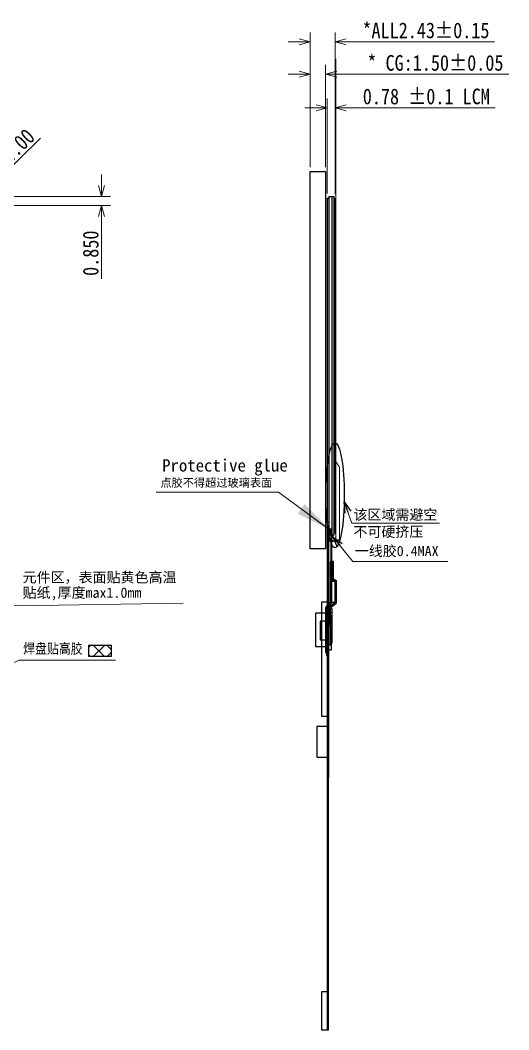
# Model space of a CAD drawing. Header units: millimetres. Extents: x 2678 to 7528, y -1679 to -1155.
# Drawn here: x 3670 to 3717.7, y -1321.3 to -1222.9 of the extents above; entities that cross this region are included whole.
import ezdxf

# ---------------------------------------------------------------- set-up
doc = ezdxf.new("R2010")
doc.units = ezdxf.units.MM
doc.linetypes.add('CENTER', pattern=[50.8, 31.75, -6.35, 6.35, -6.35])
for name, color, linetype in [('_56802', 7, 'Continuous'), ('COVER LENS', 6, 'Continuous'), ('EMI', 8, 'Continuous')]:
    doc.layers.add(name, color=color, linetype=linetype)
doc.layers.add('AM_8', color=1, linetype='Continuous', lineweight=25)
doc.layers.add('Dim', color=3, linetype='Continuous', lineweight=13)
doc.styles.add('CCN-1', font='', dxfattribs={"width": 0.85})
doc.styles.get("Standard").update_dxf_attribs({"font": 'arial.ttf'})
doc.styles.add('汉字', font='')
doc.styles.get('CCN-1').set_extended_font_data('SimSun')
doc.styles.get('汉字').set_extended_font_data('SimSun')
doc.dimstyles.new('AM_ISO$7', dxfattribs={"dimtxt": 2, "dimasz": 3.5, "dimexe": 1, "dimexo": 1, "dimgap": 1.5, "dimtad": 1, "dimdsep": 46, "dimtxsty": 'Standard', "dimcen": 0, "dimclrd": 256, "dimclre": 256, "dimclrt": 2, "dimadec": 0, "dimazin": 2, "dimtp": 0.1, "dimtm": 0.1, "dimtfac": 0.71, "dimtmove": 0, "dimatfit": 3, "dimfxl": 1, "dimlwd": -1, "dimlwe": -1, "dimarcsym": 1})
doc.dimstyles.new('DIM-CCN', dxfattribs={"dimscale": 0.9, "dimtxt": 1.7, "dimasz": 1.2, "dimexe": 1.5, "dimexo": 0.5, "dimgap": 0.3, "dimtad": 1, "dimzin": 0, "dimdsep": 46, "dimtxsty": 'CCN-1', "dimblk": 'OPEN30', "dimcen": 0.05, "dimclrd": 256, "dimclre": 256, "dimclrt": 7, "dimadec": 0, "dimazin": 0, "dimtfac": 1, "dimtofl": 0, "dimtmove": 0, "dimatfit": 3, "dimldrblk": 'OPEN30', "dimfxl": 1, "dimtolj": 1, "dimtzin": 0, "dimlwd": -1, "dimlwe": -1, "dimarcsym": 0})

# ---------------------------------------------------------------- blocks, each defined once
blk = doc.blocks.new('_Open30')
at = {"color": 0, "linetype": 'ByBlock', "lineweight": -2}
for p, q in [((-1, 0.268), (0, 0)), ((0, 0), (-1, -0.268)), ((0, 0), (-1, 0))]:
    blk.add_line(p, q, dxfattribs=at)
blk = doc.blocks.new('*D150')
at = {"layer": 'Defpoints', "color": 0}
for p in [(3700.754, -1231.398), (3699.97, -1240.214), (3700.754, -1240.264)]:
    blk.add_point(p, dxfattribs=at)
at = {"layer": 'Dim'}
for p, q in [((3699.97, -1239.764), (3699.97, -1230.498)), ((3700.754, -1239.814), (3700.754, -1230.498)), ((3698.89, -1231.398), (3697.81, -1231.398)), ((3701.834, -1231.398), (3716.364, -1231.398))]:
    blk.add_line(p, q, dxfattribs=at)
at = {"layer": 'Dim', "xscale": 1.08, "yscale": 1.08, "zscale": 1.08}
blk.add_blockref('_Open30', (3699.97, -1231.398), dxfattribs=at)
at = {"layer": 'Dim', "xscale": 1.08, "yscale": 1.08, "zscale": 1.08, "rotation": 180}
blk.add_blockref('_Open30', (3700.754, -1231.398), dxfattribs=at)
at = {"layer": 'Dim', "color": 7, "insert": (3709.639, -1230.303), "char_height": 1.53, "attachment_point": 5, "style": 'CCN-1'}
blk.add_mtext('0.78 %%P0.1 LCM', dxfattribs=at)
blk = doc.blocks.new('*D151')
at = {"layer": 'Defpoints', "color": 0}
for p in [(3661.983, -1240.064), (3661.983, -1240.914), (3677.963, -1240.914)]:
    blk.add_point(p, dxfattribs=at)
at = {"layer": 'Dim'}
for p, q in [((3677.963, -1238.984), (3677.963, -1237.904)), ((3662.433, -1240.064), (3678.863, -1240.064)), ((3662.433, -1240.914), (3678.863, -1240.914)), ((3677.963, -1241.994), (3677.963, -1248.082))]:
    blk.add_line(p, q, dxfattribs=at)
at = {"layer": 'Dim', "xscale": 1.08, "yscale": 1.08, "zscale": 1.08}
for p, rotation in [((3677.963, -1240.064), 270), ((3677.963, -1240.914), 90)]:
    blk.add_blockref('_Open30', p, dxfattribs=dict(at, rotation=rotation))
at = {"layer": 'Dim', "color": 7, "insert": (3676.928, -1245.578), "char_height": 1.53, "attachment_point": 5, "rotation": 90, "style": 'CCN-1'}
blk.add_mtext('\\A1;0.850', dxfattribs=at)
blk = doc.blocks.new('*D160')
at = {"layer": 'Defpoints', "color": 0}
for p in [(3698.32, -1224.955), (3698.32, -1237.623), (3700.754, -1239.364)]:
    blk.add_point(p, dxfattribs=at)
at = {"layer": 'Dim'}
for p, q in [((3698.32, -1237.173), (3698.32, -1224.055)), ((3700.754, -1238.914), (3700.754, -1224.055)), ((3697.24, -1224.955), (3696.16, -1224.955)), ((3701.834, -1224.955), (3716.291, -1224.955))]:
    blk.add_line(p, q, dxfattribs=at)
at = {"layer": 'Dim', "xscale": 1.08, "yscale": 1.08, "zscale": 1.08}
blk.add_blockref('_Open30', (3698.32, -1224.955), dxfattribs=at)
at = {"layer": 'Dim', "xscale": 1.08, "yscale": 1.08, "zscale": 1.08, "rotation": 180}
blk.add_blockref('_Open30', (3700.754, -1224.955), dxfattribs=at)
at = {"layer": 'Dim', "color": 7, "insert": (3709.603, -1223.86), "char_height": 1.53, "attachment_point": 5, "style": 'CCN-1'}
blk.add_mtext('{\\fSimSun|b0|i0|c134|p2;\\W0.85;\\C7;*ALL2.43%%P0.15}', dxfattribs=at)
blk = doc.blocks.new('*D161')
at = {"layer": 'Defpoints', "color": 0}
for p in [(3698.32, -1228.125), (3698.32, -1237.623), (3699.82, -1237.623)]:
    blk.add_point(p, dxfattribs=at)
at = {"layer": 'Dim'}
for p, q in [((3698.32, -1237.173), (3698.32, -1227.225)), ((3699.82, -1237.173), (3699.82, -1227.225)), ((3697.24, -1228.125), (3696.16, -1228.125)), ((3700.9, -1228.125), (3717.682, -1228.125))]:
    blk.add_line(p, q, dxfattribs=at)
at = {"layer": 'Dim', "xscale": 1.08, "yscale": 1.08, "zscale": 1.08}
blk.add_blockref('_Open30', (3698.32, -1228.125), dxfattribs=at)
at = {"layer": 'Dim', "xscale": 1.08, "yscale": 1.08, "zscale": 1.08, "rotation": 180}
blk.add_blockref('_Open30', (3699.82, -1228.125), dxfattribs=at)
at = {"layer": 'Dim', "color": 7, "insert": (3710.528, -1227.03), "char_height": 1.53, "attachment_point": 5, "style": 'CCN-1'}
blk.add_mtext('{\\C1;*} CG:1.50%%P0.05', dxfattribs=at)
blk = doc.blocks.new('*D175')
at = {"layer": 'Defpoints', "color": 0}
for p in [(3666.886, -1239.417), (3664.036, -1242.223)]:
    blk.add_point(p, dxfattribs=at)
at = {"layer": 'Dim'}
for p, q in [((3672.014, -1234.367), (3667.656, -1238.659)), ((3663.991, -1242.223), (3664.081, -1242.223)), ((3664.036, -1242.268), (3664.036, -1242.178))]:
    blk.add_line(p, q, dxfattribs=at)
at = {"layer": 'Dim', "xscale": 1.08, "yscale": 1.08, "zscale": 1.08, "rotation": 224.5602426762837}
blk.add_blockref('_Open30', (3666.886, -1239.417), dxfattribs=at)
at = {"layer": 'Dim', "color": 7, "insert": (3669.494, -1235.396), "char_height": 1.53, "attachment_point": 5, "rotation": 44.56024, "style": 'CCN-1'}
blk.add_mtext('\\A1;R4.00', dxfattribs=at)

msp = doc.modelspace()

# ---------------------------------------------------------------- hatches: boundary and pattern name
at = {"layer": 'AM_8'}
h = msp.add_hatch(dxfattribs=at)
h.set_pattern_fill('ANSI37', color=2, scale=0.3, style=0)
h.set_pattern_definition([(45, (491.9721, -411.4842), (-0.6735192, 0.6735192), []), (135, (491.9721, -411.4842), (-0.6735192, -0.6735192), [])])
h.paths.add_polyline_path([(3678.9525, -1284.8748), (3678.9525, -1283.8321), (3676.7139, -1283.8321), (3676.7139, -1284.8748)])
at = {"layer": 'EMI'}
h = msp.add_hatch(color=5, dxfattribs=at)
h.dxf.hatch_style = 1
h.paths.add_polyline_path([(3700.4236, -1272.466), (3700.1484, -1272.466), (3700.1484, -1273.0475), (3700.1485, -1273.0478), (3700.1485, -1273.0481), (3700.1486, -1273.0484), (3700.1486, -1273.0487), (3700.1487, -1273.049), (3700.1488, -1273.0493), (3700.1488, -1273.0496), (3700.1489, -1273.0499), (3700.1489, -1273.0502), (3700.149, -1273.0504), (3700.1491, -1273.0507), (3700.1491, -1273.051), (3700.1492, -1273.0513), (3700.1492, -1273.0516), (3700.1493, -1273.0519), (3700.1494, -1273.0522), (3700.1494, -1273.0525), (3700.1495, -1273.0528), (3700.1495, -1273.0531), (3700.1496, -1273.0533), (3700.1496, -1273.0536), (3700.1497, -1273.0539), (3700.1498, -1273.0542), (3700.1498, -1273.0545), (3700.1499, -1273.0548), (3700.1499, -1273.0551), (3700.15, -1273.0554), (3700.1501, -1273.0557), (3700.1501, -1273.0559), (3700.1502, -1273.0562), (3700.1502, -1273.0565), (3700.1503, -1273.0568), (3700.1504, -1273.0571), (3700.1504, -1273.0574), (3700.1505, -1273.0577), (3700.1505, -1273.058), (3700.1506, -1273.0583), (3700.1506, -1273.0585), (3700.1507, -1273.0588), (3700.1508, -1273.0591), (3700.1508, -1273.0594), (3700.1509, -1273.0597), (3700.1509, -1273.06), (3700.151, -1273.0603), (3700.1511, -1273.0606), (3700.1511, -1273.0609), (3700.1512, -1273.0611), (3700.1512, -1273.0614), (3700.1513, -1273.0617), (3700.1514, -1273.062), (3700.1514, -1273.0623), (3700.1515, -1273.0626), (3700.1515, -1273.0629), (3700.1516, -1273.0632), (3700.1516, -1273.0634), (3700.1517, -1273.0637), (3700.1518, -1273.064), (3700.1518, -1273.0643), (3700.1519, -1273.0646), (3700.1519, -1273.0649), (3700.152, -1273.0652), (3700.1521, -1273.0655), (3700.1521, -1273.0658), (3700.1522, -1273.066), (3700.3436, -1273.066), (3700.3436, -1272.616), (3700.4236, -1272.616)])
h = msp.add_hatch(color=5, dxfattribs=at)
h.dxf.hatch_style = 1
h.paths.add_polyline_path([(3700.4236, -1273.5667), (3700.6236, -1273.0667), (3700.4236, -1273.0667)])

# ---------------------------------------------------------------- linework, layer by layer
at = {"color": 4}
for p, q in [((3699.9696, -1240.214), (3699.9696, -1271.816)), ((3699.9696, -1240.214), (3700.1236, -1240.214)), ((3699.9696, -1271.816), (3700.1236, -1271.816))]:
    msp.add_line(p, q, dxfattribs=at)
for p, q in [((3700.1236, -1240.064), (3700.1236, -1272.466)), ((3700.1236, -1240.064), (3700.6236, -1240.064)), ((3700.4236, -1240.064), (3700.4236, -1273.066)), ((3700.6236, -1240.064), (3700.6236, -1273.066)), ((3700.1236, -1272.466), (3700.4236, -1272.466)), ((3700.6236, -1273.066), (3700.4236, -1273.066)), ((3700.6236, -1273.066), (3700.4236, -1273.066)), ((3700.4236, -1277.566), (3700.7236, -1277.566)), ((3700.7236, -1277.566), (3700.7236, -1279.626)), ((3700.7236, -1279.626), (3700.4236, -1279.626))]:
    msp.add_line(p, q)
at = {"color": 11}
for p, q in [((3700.7536, -1240.264), (3700.6236, -1240.264)), ((3700.7536, -1240.264), (3700.7536, -1272.866)), ((3700.7536, -1272.866), (3700.6236, -1272.866)), ((3700.7536, -1272.866), (3700.6236, -1272.866)), ((3699.9736, -1279.6054), (3699.4236, -1279.6054)), ((3699.4236, -1279.6054), (3699.4236, -1290.7177)), ((3699.9736, -1279.6054), (3699.4736, -1279.6054)), ((3699.4236, -1290.7177), (3699.9736, -1290.7177)), ((3699.9736, -1317.606), (3699.4236, -1317.606)), ((3699.4236, -1317.606), (3699.4236, -1321.306)), ((3699.4236, -1321.306), (3700.0941, -1321.3064))]:
    msp.add_line(p, q, dxfattribs=at)
at = {"color": 0}
for p, q in [((3700.1236, -1272.166), (3699.9736, -1272.166)), ((3699.9736, -1272.166), (3699.9736, -1321.3064)), ((3700.0941, -1321.3064), (3700.1236, -1272.166)), ((3699.9736, -1281.4676), (3699.3036, -1281.4676)), ((3699.3036, -1281.4676), (3699.3036, -1283.2941)), ((3699.3036, -1283.2941), (3699.9736, -1283.2941))]:
    msp.add_line(p, q, dxfattribs=at)
at = {"color": 140}
for p, q in [((3700.4236, -1272.866), (3700.3436, -1272.866)), ((3700.3436, -1272.866), (3700.3436, -1279.6338)), ((3700.4236, -1279.6641), (3700.4236, -1272.866)), ((3700.3436, -1279.6338), (3700.1236, -1279.8832)), ((3700.4236, -1279.6641), (3700.1236, -1280.0041)), ((3699.9736, -1280.0532), (3699.8936, -1280.1438)), ((3699.8936, -1280.1438), (3699.8936, -1284.816)), ((3699.8936, -1284.816), (3699.9736, -1284.816))]:
    msp.add_line(p, q, dxfattribs=at)
at = {"color": 40}
for p, q in [((3700.3436, -1275.666), (3700.2736, -1275.666)), ((3700.2736, -1275.666), (3700.2736, -1279.6074)), ((3700.2736, -1279.6074), (3700.1236, -1279.7774)), ((3699.9736, -1279.9474), (3699.8236, -1280.1174)), ((3699.8236, -1280.1174), (3699.8236, -1284.516)), ((3699.8236, -1284.516), (3699.8936, -1284.516))]:
    msp.add_line(p, q, dxfattribs=at)
at = {"color": 11, "linetype": 'CENTER', "ltscale": 10}
for p, q in [((3700.4236, -1275.616), (3700.4736, -1275.616)), ((3700.4736, -1275.616), (3700.4736, -1277.3571)), ((3700.4236, -1277.3853), (3700.7236, -1277.566)), ((3700.4736, -1277.3571), (3700.7736, -1277.5377)), ((3700.7736, -1277.5377), (3700.7736, -1279.6509)), ((3700.1236, -1280.0797), (3700.7236, -1279.626)), ((3700.1736, -1280.1045), (3700.7736, -1279.6509)), ((3700.1736, -1281.866), (3700.1736, -1280.1045)), ((3700.1236, -1281.866), (3700.1736, -1281.866))]:
    msp.add_line(p, q, dxfattribs=at)
at = {"color": 3}
for p, q in [((3700.4736, -1275.616), (3700.5536, -1275.616)), ((3700.5536, -1275.616), (3700.5536, -1277.3119)), ((3700.5536, -1277.3119), (3700.8536, -1277.4925)), ((3700.8536, -1277.4925), (3700.8536, -1279.6907)), ((3700.2536, -1280.1443), (3700.8536, -1279.6907)), ((3699.8236, -1280.6853), (3698.8236, -1280.6853)), ((3698.8236, -1280.6853), (3698.8236, -1283.926)), ((3700.2536, -1281.366), (3700.2536, -1280.1443)), ((3700.2736, -1280.2154), (3700.4236, -1280.2154)), ((3700.4236, -1280.2154), (3700.4236, -1283.6054)), ((3700.2536, -1281.366), (3700.1736, -1281.366)), ((3700.4236, -1283.6054), (3700.2736, -1283.6054)), ((3698.8236, -1283.926), (3699.8236, -1283.926)), ((3699.9736, -1291.726), (3698.9736, -1291.726)), ((3698.9736, -1291.726), (3698.9736, -1294.726)), ((3698.9736, -1294.726), (3699.9736, -1294.726))]:
    msp.add_line(p, q, dxfattribs=at)
at = {"color": 5}
for p, q in [((3700.1236, -1280.0154), (3700.2736, -1280.0154)), ((3700.2736, -1280.0154), (3700.2736, -1283.8054)), ((3700.1236, -1280.921), (3700.3736, -1280.921)), ((3700.3736, -1280.921), (3700.3736, -1284.271)), ((3700.2736, -1283.8054), (3700.1236, -1283.8054)), ((3700.3736, -1284.271), (3700.1236, -1284.271))]:
    msp.add_line(p, q, dxfattribs=at)
at = {"color": 1}
msp.add_line((3700.1236, -1280.6265), (3700.3736, -1280.6265), dxfattribs=at)
msp.add_ellipse((3700.7405, -1269.1834), major_axis=(0, -5.1207), ratio=0.1762242, dxfattribs=at)
at = {"layer": '_56802', "color": 6, "const_width": 0.1}
msp.add_lwpolyline([(3700.3886, -1272.606), (3700.3886, -1273.406, 0.7369759), (3701.1756, -1273.406), (3701.1756, -1266.4374), (3700.8221, -1265.9032), (3700.8221, -1226.634)], format="xyb", dxfattribs=at)
at = {"layer": 'AM_8', "color": 2}
msp.add_lwpolyline([(3678.9525, -1284.8748), (3678.9525, -1283.8321), (3676.7139, -1283.8321), (3676.7139, -1284.8748)], close=True, dxfattribs=at)
at = {"layer": 'COVER LENS', "color": 7, "linetype": 'Continuous'}
msp.add_lwpolyline([(3699.8196, -1274.4068), (3698.3196, -1274.4068), (3698.3196, -1237.6232), (3699.8196, -1237.6232)], close=True, dxfattribs=at)
at = {"layer": 'Dim', "color": 42}
for p in [(3700.1484, -1272.4667), (3700.4236, -1273.066)]:
    msp.add_line(p, (3700.1484, -1273.066), dxfattribs=at)
at = {"layer": 'Dim', "color": 42, "const_width": 0.1}
msp.add_lwpolyline([(3700.0576, -1272.058), (3700.0576, -1273.3144, 1), (3700.82, -1273.3144), (3700.82, -1259.6995)], format="xyb", dxfattribs=at)

# ---------------------------------------------------------------- texts
at = {"linetype": 'Continuous', "ltscale": 0.2, "insert": (3683.8865, -1265.6707), "char_height": 1.2, "width": 23.188312, "attachment_point": 1}
msp.add_mtext('{\\fSimSun|b0|i0|c134|p2;Protective glue}', dxfattribs=at)
at = {"color": 1}
for s, insert, char_height, width, attachment_point in [('{\\fSimSun|b0|i0|c134|p2;点胶不得超过玻璃表面}', (3683.7097, -1267.5642), 0.8, 15.458875, 1), ('{\\fSimSun|b0|i0|c134|p2;该区域需避空\\P不可硬挤压}', (3702.5355, -1273.3514), 1, 23.194597, 7)]:
    msp.add_mtext(s, dxfattribs=dict(at, insert=insert, char_height=char_height, width=width, attachment_point=attachment_point))
at = {"color": 0, "insert": (3670.2819, -1276.68), "char_height": 1, "width": 15.568577, "attachment_point": 1, "line_spacing_factor": 0.9}
msp.add_mtext('{\\fSimSun|b0|i0|c134|p2;\\C6;元件区，表面贴黄色高温贴纸,厚度max1.0mm}', dxfattribs=at)
at = {"layer": 'Dim', "char_height": 1, "style": '汉字'}
for s, insert, width, attachment_point in [('{\\fSimSun|b0|i0|c134|p2;一线胶0.4MAX}', (3702.6641, -1274.1206), 11.825271, 1), ('{\\fNSimSun|b0|i0|c134|p49;\\W0.85;焊盘贴高胶}', (3676.1286, -1283.6301), 9.506698, 3)]:
    msp.add_mtext(s, dxfattribs=dict(at, insert=insert, width=width, attachment_point=attachment_point))

# ---------------------------------------------------------------- dimensions: what is measured, and where the dimension line sits
at = {"layer": 'Dim'}
dim = msp.add_linear_dim(base=(3698.3196, -1224.9553), p1=(3700.7536, -1239.364), p2=(3698.3196, -1237.6232), text='{\\fSimSun|b0|i0|c134|p2;\\W0.85;\\C7;*ALL<>%%P0.15}', dimstyle='DIM-CCN', override={"dimexe": 1}, dxfattribs=at)
dim.commit()
dim.dimension.update_dxf_attribs({"geometry": '*D160', "text_midpoint": (3709.6025, -1224.9553), "dimtype": 160})
dim = msp.add_linear_dim(base=(3698.3196, -1228.1247), p1=(3699.8196, -1237.6232), p2=(3698.3196, -1237.6232), angle=180, text='{\\C1;*} CG:<>%%P0.05', dimstyle='DIM-CCN', override={"dimexe": 1}, dxfattribs=at)
dim.commit()
dim.dimension.update_dxf_attribs({"geometry": '*D161', "text_midpoint": (3710.5285, -1228.1247), "dimtype": 160})
dim = msp.add_linear_dim(base=(3700.7536, -1231.3982), p1=(3699.9696, -1240.214), p2=(3700.7536, -1240.264), text='<> %%P0.1 LCM', dimstyle='DIM-CCN', override={"dimexe": 1}, dxfattribs=at)
dim.commit()
dim.dimension.update_dxf_attribs({"geometry": '*D150', "text_midpoint": (3709.6389, -1230.3034)})
dim = msp.add_radius_dim(center=(3664.0362, -1242.2232), mpoint=(3666.8863, -1239.4166), dimstyle='DIM-CCN', override={"dimarcsym": 1}, dxfattribs=at)
dim.commit()
dim.dimension.update_dxf_attribs({"geometry": '*D175', "text_midpoint": (3668.0362, -1238.2842), "dimtype": 164})
dim = msp.add_linear_dim(base=(3677.963, -1240.914), p1=(3661.9825, -1240.064), p2=(3661.9825, -1240.914), angle=90, dimstyle='DIM-CCN', override={"dimexe": 1, "dimdec": 3}, dxfattribs=at)
dim.commit()
dim.dimension.update_dxf_attribs({"geometry": '*D151', "text_midpoint": (3676.928, -1245.5781)})

# ---------------------------------------------------------------- leaders
at = {"layer": 'Dim', "color": 42}
msp.add_leader([(3700.2767, -1272.5704), (3695.2183, -1268.8902), (3683.306, -1268.8902)], dimstyle='AM_ISO$7', override={"dimgap": 1.5, "dimtad": 0}, dxfattribs=at)
at = {"layer": 'Dim'}
for points in [[(3701.6294, -1269.823, 0), (3702.3808, -1271.8965, 0), (3710.9338, -1271.8965, 0)], [(3700.5212, -1273.2255, 0), (3702.4907, -1275.6313, 0), (3711.7502, -1275.6313, 0)]]:
    msp.add_leader(points, dimstyle='DIM-CCN', override={"dimexe": 1, "dimdec": 3}, dxfattribs=at)
for points in [[(3664.9412, -1278.8859), (3669.7202, -1279.977), (3685.9218, -1279.7197)], [(3666.2473, -1286.982), (3669.9321, -1285.2638), (3679.3261, -1285.2638)]]:
    msp.add_leader(points, dimstyle='DIM-CCN', dxfattribs=at)

doc.saveas('drawing.dxf')
